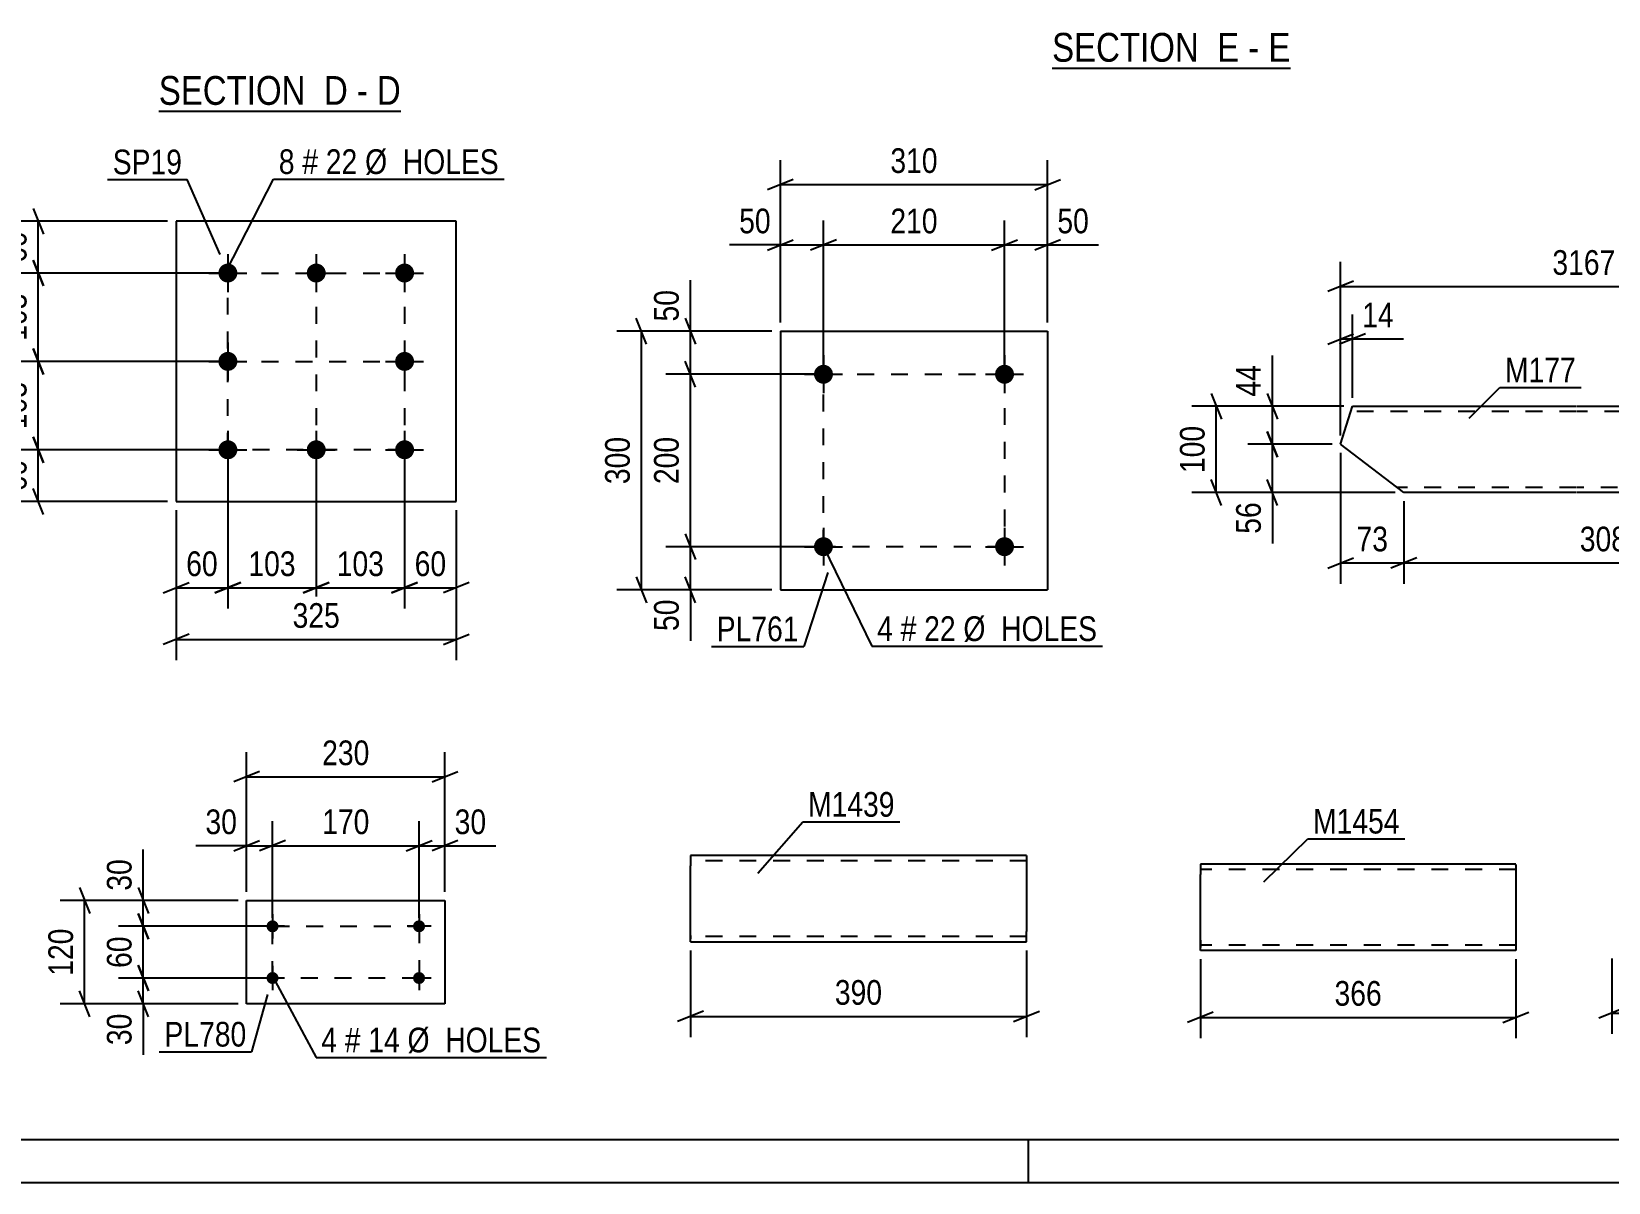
# Model space of a CAD drawing. Header units: millimetres. Extents: x 0 to 841, y 0 to 594.
# Drawn here: x 95.4 to 278.3, y 0 to 133.5 of the extents above; entities that cross this region are included whole.
import ezdxf

# ---------------------------------------------------------------- set-up
doc = ezdxf.new("R2010")
doc.units = ezdxf.units.MM
doc.linetypes.add('DXK_LINE_DOT2', pattern=[3.9198, 1.9599, -1.9599])
doc.styles.add('Arial Narrow', font='ARIALN.TTF', dxfattribs={"height": 0.2})

# ---------------------------------------------------------------- blocks, each defined once
blk = doc.blocks.new('Unknown-814761036-1137')
at = {"color": 5, "linetype": 'Continuous'}
for p, q in [((5, 5), (836, 5)), ((211, 0), (211, 5)), ((0, 0), (841, 0))]:
    blk.add_line(p, q, dxfattribs=at)
blk = doc.blocks.new('Unknown-814761036-19 - 5849')
at = {"color": 6, "linetype": 'Continuous'}
blk.add_line((110.12, 124.24), (138.19, 124.24), dxfattribs=at)
at = {"color": 0, "linetype": 'Continuous'}
for points in [[(128.23, 124.99), (128.23, 128.49), (110.12, 128.49), (110.12, 124.99)], [(132.04, 124.99), (132.04, 128.49), (129.28, 128.49), (129.28, 124.99)], [(134.37, 124.99), (134.37, 128.49), (133.09, 128.49), (133.09, 124.99)], [(138.19, 124.99), (138.19, 128.49), (135.42, 128.49), (135.42, 124.99)]]:
    blk.add_wipeout(points, dxfattribs=at)
at = {"color": 7, "linetype": 'Continuous', "style": 'Arial Narrow'}
for s, p in [('SECTION ', (110.12, 124.99)), ('D', (129.28, 124.99)), ('D', (135.42, 124.99)), ('-', (133.09, 124.99))]:
    blk.add_text(s, height=3.34, dxfattribs=at).set_placement(p)
blk = doc.blocks.new('Unknown-814761036-15 - 2580')
at = {"color": 6, "linetype": 'Continuous'}
blk.add_line((213.74, 129.24), (241.38, 129.24), dxfattribs=at)
at = {"color": 0, "linetype": 'Continuous'}
for points in [[(231.84, 129.99), (231.84, 133.49), (213.74, 133.49), (213.74, 129.99)], [(235.45, 129.99), (235.45, 133.49), (232.89, 133.49), (232.89, 129.99)], [(237.78, 129.99), (237.78, 133.49), (236.5, 133.49), (236.5, 129.99)], [(241.38, 129.99), (241.38, 133.49), (238.83, 133.49), (238.83, 129.99)]]:
    blk.add_wipeout(points, dxfattribs=at)
at = {"color": 7, "linetype": 'Continuous', "style": 'Arial Narrow'}
for s, p in [('SECTION ', (213.74, 129.99)), ('E', (232.89, 129.99)), ('E', (238.83, 129.99)), ('-', (236.5, 129.99))]:
    blk.add_text(s, height=3.34, dxfattribs=at).set_placement(p)
blk = doc.blocks.new('Part-814761036-12961 - 12960')
at = {"color": 2, "linetype": 'Continuous'}
for p, q in [((230.94, 36.91), (230.94, 35.71)), ((267.54, 36.91), (230.94, 36.91)), ((267.54, 36.82), (267.54, 36.91)), ((267.54, 36.82), (267.54, 35.71)), ((230.94, 28.11), (230.94, 35.71)), ((267.54, 35.71), (267.54, 26.91)), ((230.94, 27), (230.94, 28.11)), ((230.94, 26.91), (230.94, 27)), ((267.54, 26.91), (230.94, 26.91))]:
    blk.add_line(p, q, dxfattribs=at)
at = {"color": 7, "linetype": 'DXK_LINE_DOT2'}
for p, q in [((267.54, 36.31), (230.94, 36.31)), ((267.54, 36.56), (267.54, 35.71)), ((230.94, 28.11), (230.94, 27.26)), ((230.94, 27.51), (230.94, 27.55)), ((267.54, 27.51), (230.94, 27.51)), ((267.54, 27.55), (267.54, 27.65)), ((267.54, 27.51), (267.54, 27.55)), ((267.54, 27.51), (267.54, 27.55)), ((230.94, 26.91), (230.94, 26.91))]:
    blk.add_line(p, q, dxfattribs=at)
blk = doc.blocks.new('Part-814761036-12968 - 12967')
at = {"color": 2, "linetype": 'Continuous'}
for p, q in [((182.22, 98.74), (182.22, 68.74)), ((182.22, 98.74), (213.22, 98.74)), ((213.22, 98.74), (213.22, 68.74)), ((182.22, 68.74), (213.22, 68.74))]:
    blk.add_line(p, q, dxfattribs=at)
blk = doc.blocks.new('Bolt-814761036-12969 - 12967')
at = {"linetype": 'Continuous'}
for points in [[(188.32, 73.74, -1), (186.12, 73.74, -1)], [(209.32, 73.74, -1), (207.12, 73.74, -1)]]:
    blk.add_hatch(color=1, dxfattribs=at).paths.add_polyline_path(points)
at = {"color": 1, "linetype": 'Continuous'}
for p, q in [((187.22, 75.94), (187.22, 71.54)), ((208.22, 75.94), (208.22, 71.54)), ((185.02, 73.74), (189.42, 73.74)), ((206.02, 73.74), (210.42, 73.74))]:
    blk.add_line(p, q, dxfattribs=at)
blk = doc.blocks.new('Bolt-814761036-12970 - 12967')
at = {"linetype": 'Continuous'}
for points in [[(188.32, 93.74, -1), (186.12, 93.74, -1)], [(209.32, 93.74, -1), (207.12, 93.74, -1)]]:
    blk.add_hatch(color=1, dxfattribs=at).paths.add_polyline_path(points)
at = {"color": 1, "linetype": 'Continuous'}
for p, q in [((187.22, 95.94), (187.22, 91.54)), ((208.22, 95.94), (208.22, 91.54)), ((185.02, 93.74), (189.42, 93.74)), ((206.02, 93.74), (210.42, 93.74))]:
    blk.add_line(p, q, dxfattribs=at)
blk = doc.blocks.new('Part-814761036-13011 - 13010')
at = {"color": 2, "linetype": 'Continuous'}
for p, q in [((171.79, 37.91), (171.79, 36.71)), ((210.78, 37.91), (171.79, 37.91)), ((171.79, 28.65), (171.79, 36.71)), ((210.78, 37.91), (210.78, 37.82)), ((210.78, 37.82), (210.78, 36.71)), ((210.78, 36.71), (210.78, 29.11)), ((171.79, 28.01), (171.79, 28.65)), ((171.79, 27.91), (171.79, 28.01)), ((171.79, 27.91), (210.78, 27.91)), ((210.78, 27.91), (210.78, 29.11))]:
    blk.add_line(p, q, dxfattribs=at)
at = {"color": 7, "linetype": 'DXK_LINE_DOT2'}
for p, q in [((210.78, 37.31), (171.79, 37.31)), ((210.78, 37.56), (210.78, 36.71)), ((171.79, 28.65), (171.79, 28.27)), ((171.79, 28.51), (171.79, 28.56)), ((210.78, 28.51), (171.79, 28.51)), ((171.79, 27.91), (171.79, 27.91)), ((210.78, 28.56), (210.78, 28.88)), ((210.78, 28.51), (210.78, 28.56)), ((210.78, 28.51), (210.78, 28.56))]:
    blk.add_line(p, q, dxfattribs=at)
blk = doc.blocks.new('Part-814761036-14061 - 14060')
at = {"color": 2, "linetype": 'Continuous'}
for p, q in [((247.21, 85.62), (248.58, 90.02)), ((248.58, 90.02), (274.55, 90.02)), ((274.65, 90.02), (294.65, 90.02)), ((294.65, 90.02), (303.65, 83.17)), ((254.55, 80.02), (247.21, 85.62)), ((303.65, 83.17), (302.67, 80.02)), ((274.55, 80.02), (254.55, 80.02)), ((302.67, 80.02), (274.65, 80.02))]:
    blk.add_line(p, q, dxfattribs=at)
at = {"color": 7, "linetype": 'DXK_LINE_DOT2'}
for p, q in [((274.55, 89.42), (248.39, 89.42)), ((295.44, 89.42), (274.65, 89.42)), ((254.55, 80.02), (253.54, 80.8)), ((274.55, 80.62), (253.77, 80.62)), ((302.85, 80.62), (274.65, 80.62))]:
    blk.add_line(p, q, dxfattribs=at)
blk = doc.blocks.new('Bolt-814761036-12846 - 12844')
at = {"linetype": 'Continuous'}
for points in [[(118.13, 106.58, -1), (118.13, 104.38, -1)], [(128.38, 106.58, -1), (128.38, 104.38, -1)], [(138.63, 106.58, -1), (138.63, 104.38, -1)], [(118.13, 96.33, -1), (118.13, 94.13, -1)], [(138.63, 96.33, -1), (138.63, 94.13, -1)], [(118.13, 86.08, -1), (118.13, 83.88, -1)], [(128.38, 86.08, -1), (128.38, 83.88, -1)], [(138.63, 86.08, -1), (138.63, 83.88, -1)]]:
    blk.add_hatch(color=1, dxfattribs=at).paths.add_polyline_path(points)
at = {"color": 1, "linetype": 'Continuous'}
for p, q in [((118.13, 107.68), (118.13, 103.28)), ((128.38, 107.68), (128.38, 103.28)), ((138.63, 107.68), (138.63, 103.28)), ((115.93, 105.48), (120.33, 105.48)), ((126.18, 105.48), (130.58, 105.48)), ((136.43, 105.48), (140.83, 105.48)), ((118.13, 97.43), (118.13, 93.03)), ((138.63, 97.43), (138.63, 93.03)), ((115.93, 95.23), (120.33, 95.23)), ((136.43, 95.23), (140.83, 95.23)), ((118.13, 87.18), (118.13, 82.78)), ((128.38, 87.18), (128.38, 82.78)), ((138.63, 87.18), (138.63, 82.78)), ((115.93, 84.98), (120.33, 84.98)), ((126.18, 84.98), (130.58, 84.98)), ((136.43, 84.98), (140.83, 84.98))]:
    blk.add_line(p, q, dxfattribs=at)
blk = doc.blocks.new('Part-814761036-12845 - 12844')
at = {"color": 2, "linetype": 'Continuous'}
for p, q in [((112.13, 111.48), (112.13, 78.98)), ((144.63, 111.48), (112.13, 111.48)), ((144.63, 78.98), (144.63, 111.48)), ((112.13, 78.98), (144.63, 78.98))]:
    blk.add_line(p, q, dxfattribs=at)
blk = doc.blocks.new('Part-814761036-13025 - 13024')
at = {"color": 2, "linetype": 'Continuous'}
for p, q in [((120.31, 20.71), (120.31, 32.71)), ((120.31, 32.71), (143.31, 32.71)), ((143.31, 32.71), (143.31, 20.71)), ((143.31, 20.71), (120.31, 20.71))]:
    blk.add_line(p, q, dxfattribs=at)
blk = doc.blocks.new('Bolt-814761036-13026 - 13024')
at = {"linetype": 'Continuous'}
for points in [[(123.31, 29.01, -1), (123.31, 30.41, -1)], [(140.31, 29.01, -1), (140.31, 30.41, -1)], [(123.31, 23.01, -1), (123.31, 24.41, -1)], [(140.31, 23.01, -1), (140.31, 24.41, -1)]]:
    blk.add_hatch(color=1, dxfattribs=at).paths.add_polyline_path(points)
at = {"color": 1, "linetype": 'Continuous'}
for p, q in [((123.31, 31.11), (123.31, 28.31)), ((140.31, 31.11), (140.31, 28.31)), ((124.71, 29.71), (121.91, 29.71)), ((141.71, 29.71), (138.91, 29.71)), ((123.31, 25.11), (123.31, 22.31)), ((140.31, 25.11), (140.31, 22.31)), ((124.71, 23.71), (121.91, 23.71)), ((141.71, 23.71), (138.91, 23.71))]:
    blk.add_line(p, q, dxfattribs=at)
blk = doc.blocks.new('Rectangle-814761036-14094 - 12967')
at = {"color": 1, "linetype": 'DXK_LINE_DOT2'}
blk.add_lwpolyline([(187.22, 93.74), (208.22, 93.74), (208.22, 73.74), (187.22, 73.74), (187.22, 93.74)], close=True, dxfattribs=at)
blk = doc.blocks.new('Rectangle-814761036-14084 - 12844')
at = {"color": 1, "linetype": 'DXK_LINE_DOT2'}
blk.add_lwpolyline([(118.13, 105.48), (138.63, 105.48), (138.63, 84.98), (118.13, 84.98), (118.13, 105.48)], close=True, dxfattribs=at)
blk = doc.blocks.new('Rectangle-814761036-14483 - 13024')
at = {"color": 1, "linetype": 'DXK_LINE_DOT2'}
blk.add_lwpolyline([(123.31, 29.71), (140.31, 29.71), (140.31, 23.71), (123.31, 23.71), (123.31, 29.71)], close=True, dxfattribs=at)
blk = doc.blocks.new('Line-814761036-14127 - 12844')
at = {"color": 1, "linetype": 'DXK_LINE_DOT2'}
blk.add_line((128.38, 105.48), (128.38, 84.98), dxfattribs=at)
blk = doc.blocks.new('Line-814761036-14134 - 12844')
at = {"color": 1, "linetype": 'DXK_LINE_DOT2'}
blk.add_line((118.13, 95.23), (138.63, 95.23), dxfattribs=at)
blk = doc.blocks.new('StraightDimension-814761036-13196 - 12960')
at = {"color": 7, "linetype": 'Continuous'}
for p, q in [((230.94, 25.91), (230.94, 16.75)), ((267.54, 25.91), (267.54, 16.75)), ((232.44, 19.75), (229.44, 18.55)), ((230.94, 19.15), (267.54, 19.15)), ((266.04, 18.55), (269.04, 19.75))]:
    blk.add_line(p, q, dxfattribs=at)
at = {"color": 0}
blk.add_wipeout([(252.58, 19.9), (252.58, 24.1), (245.9, 24.1), (245.9, 19.9)], dxfattribs=at)
at = {"color": 3, "style": 'Arial Narrow'}
blk.add_text('366', height=2.863, dxfattribs=at).set_placement((246.5, 20.5))
blk = doc.blocks.new('StraightDimension-814761036-13201 - 12967')
at = {"color": 7, "linetype": 'Continuous'}
for p, q in [((172.38, 92.24), (171.18, 95.24)), ((186.22, 93.74), (168.93, 93.74)), ((171.78, 73.74), (171.78, 93.74)), ((171.18, 75.24), (172.38, 72.24)), ((186.22, 73.74), (168.93, 73.74))]:
    blk.add_line(p, q, dxfattribs=at)
at = {"color": 0}
blk.add_wipeout([(171.03, 87.08), (166.83, 87.08), (166.83, 80.4), (171.03, 80.4)], dxfattribs=at)
at = {"color": 3, "style": 'Arial Narrow'}
blk.add_text('200', height=2.863, rotation=90.0002, dxfattribs=at).set_placement((170.43, 81))
blk = doc.blocks.new('StraightDimension-814761036-13200 - 12967')
at = {"color": 7, "linetype": 'Continuous'}
for p, q in [((171.18, 100.24), (172.38, 97.24)), ((181.22, 98.74), (168.93, 98.74)), ((171.78, 93.74), (171.78, 98.74)), ((172.38, 92.24), (171.18, 95.24)), ((186.22, 93.74), (168.93, 93.74))]:
    blk.add_line(p, q, dxfattribs=at)
at = {"color": 0}
blk.add_wipeout([(171.03, 104.12), (166.83, 104.12), (166.83, 99.26), (171.03, 99.26)], dxfattribs=at)
at = {"color": 7, "linetype": 'Continuous'}
blk.add_line((171.78, 98.74), (171.78, 104.64), dxfattribs=at)
blk.add_line((171.78, 98.74), (171.78, 104.64), dxfattribs=at)
at = {"color": 3, "style": 'Arial Narrow'}
blk.add_text('50', height=2.863, rotation=90.0002, dxfattribs=at).set_placement((170.43, 99.86))
blk = doc.blocks.new('StraightDimension-814761036-13202 - 12967')
at = {"color": 7, "linetype": 'Continuous'}
for p, q in [((171.18, 75.24), (172.38, 72.24)), ((186.22, 73.74), (168.93, 73.74)), ((171.78, 68.74), (171.78, 73.74)), ((172.38, 67.24), (171.18, 70.24)), ((181.22, 68.74), (168.93, 68.74))]:
    blk.add_line(p, q, dxfattribs=at)
at = {"color": 0}
blk.add_wipeout([(171.03, 68.21), (166.83, 68.21), (166.83, 63.36), (171.03, 63.36)], dxfattribs=at)
at = {"color": 7, "linetype": 'Continuous'}
blk.add_line((171.78, 68.74), (171.78, 62.83), dxfattribs=at)
blk.add_line((171.78, 68.74), (171.78, 62.83), dxfattribs=at)
at = {"color": 3, "style": 'Arial Narrow'}
blk.add_text('50', height=2.863, rotation=90.0002, dxfattribs=at).set_placement((170.43, 63.96))
blk = doc.blocks.new('StraightDimension-814761036-13212 - 12967')
at = {"color": 7, "linetype": 'Continuous'}
for p, q in [((166.7, 97.24), (165.5, 100.24)), ((181.22, 98.74), (163.25, 98.74)), ((166.1, 68.74), (166.1, 98.74)), ((165.5, 70.24), (166.7, 67.24)), ((181.22, 68.74), (163.25, 68.74))]:
    blk.add_line(p, q, dxfattribs=at)
at = {"color": 0}
blk.add_wipeout([(165.35, 87.08), (161.15, 87.08), (161.15, 80.4), (165.35, 80.4)], dxfattribs=at)
at = {"color": 3, "style": 'Arial Narrow'}
blk.add_text('300', height=2.863, rotation=90.0002, dxfattribs=at).set_placement((164.75, 81))
blk = doc.blocks.new('StraightDimension-814761036-13232 - 12967')
at = {"color": 7, "linetype": 'Continuous'}
for p, q in [((182.22, 99.74), (182.22, 118.59)), ((213.22, 99.74), (213.22, 118.59)), ((183.72, 116.34), (180.72, 115.14)), ((182.22, 115.74), (213.22, 115.74)), ((211.72, 115.14), (214.72, 116.34))]:
    blk.add_line(p, q, dxfattribs=at)
at = {"color": 0}
blk.add_wipeout([(201.07, 116.49), (201.07, 120.69), (194.38, 120.69), (194.38, 116.49)], dxfattribs=at)
at = {"color": 3, "style": 'Arial Narrow'}
blk.add_text('310', height=2.863, dxfattribs=at).set_placement((194.98, 117.09))
blk = doc.blocks.new('StraightDimension-814761036-14015 - 12967')
at = {"color": 7, "linetype": 'Continuous'}
for p, q in [((208.22, 94.74), (208.22, 111.59)), ((213.22, 99.74), (213.22, 111.59)), ((206.72, 108.14), (209.72, 109.34)), ((208.22, 108.74), (213.22, 108.74)), ((214.72, 109.34), (211.72, 108.14))]:
    blk.add_line(p, q, dxfattribs=at)
at = {"color": 0}
blk.add_wipeout([(218.6, 109.49), (218.6, 113.69), (213.75, 113.69), (213.75, 109.49)], dxfattribs=at)
at = {"color": 7, "linetype": 'Continuous'}
blk.add_line((213.22, 108.74), (219.13, 108.74), dxfattribs=at)
blk.add_line((213.22, 108.74), (219.13, 108.74), dxfattribs=at)
at = {"color": 3, "style": 'Arial Narrow'}
blk.add_text('50', height=2.863, dxfattribs=at).set_placement((214.35, 110.09))
blk = doc.blocks.new('StraightDimension-814761036-14016 - 12967')
at = {"color": 7, "linetype": 'Continuous'}
for p, q in [((187.22, 94.74), (187.22, 111.59)), ((208.22, 94.74), (208.22, 111.59)), ((188.72, 109.34), (185.72, 108.14)), ((187.22, 108.74), (208.22, 108.74)), ((206.72, 108.14), (209.72, 109.34))]:
    blk.add_line(p, q, dxfattribs=at)
at = {"color": 0}
blk.add_wipeout([(201.07, 109.49), (201.07, 113.69), (194.38, 113.69), (194.38, 109.49)], dxfattribs=at)
at = {"color": 3, "style": 'Arial Narrow'}
blk.add_text('210', height=2.863, dxfattribs=at).set_placement((194.98, 110.09))
blk = doc.blocks.new('StraightDimension-814761036-14017 - 12967')
at = {"color": 7, "linetype": 'Continuous'}
for p, q in [((182.22, 99.74), (182.22, 111.59)), ((187.22, 94.74), (187.22, 111.59)), ((180.72, 108.14), (183.72, 109.34)), ((182.22, 108.74), (187.22, 108.74)), ((188.72, 109.34), (185.72, 108.14))]:
    blk.add_line(p, q, dxfattribs=at)
at = {"color": 0}
blk.add_wipeout([(181.7, 109.49), (181.7, 113.69), (176.84, 113.69), (176.84, 109.49)], dxfattribs=at)
at = {"color": 7, "linetype": 'Continuous'}
blk.add_line((182.22, 108.74), (176.32, 108.74), dxfattribs=at)
blk.add_line((182.22, 108.74), (176.32, 108.74), dxfattribs=at)
at = {"color": 3, "style": 'Arial Narrow'}
blk.add_text('50', height=2.863, dxfattribs=at).set_placement((177.44, 110.09))
blk = doc.blocks.new('StraightDimension-814761036-13236 - 13010')
at = {"color": 7, "linetype": 'Continuous'}
for p, q in [((171.79, 26.91), (171.79, 16.86)), ((210.78, 26.91), (210.78, 16.86)), ((173.29, 19.86), (170.29, 18.66)), ((171.79, 19.26), (210.78, 19.26)), ((209.28, 18.66), (212.28, 19.86))]:
    blk.add_line(p, q, dxfattribs=at)
at = {"color": 0}
blk.add_wipeout([(194.63, 20.01), (194.63, 24.21), (187.94, 24.21), (187.94, 20.01)], dxfattribs=at)
at = {"color": 3, "style": 'Arial Narrow'}
blk.add_text('390', height=2.863, dxfattribs=at).set_placement((188.54, 20.61))
blk = doc.blocks.new('StraightDimension-814761036-14207 - 14060')
at = {"color": 7, "linetype": 'Continuous'}
for p, q in [((247.21, 84.62), (247.21, 69.45)), ((254.55, 79.02), (254.55, 69.45)), ((245.71, 71.25), (248.71, 72.45)), ((247.21, 71.85), (254.55, 71.85)), ((256.05, 72.45), (253.05, 71.25))]:
    blk.add_line(p, q, dxfattribs=at)
at = {"color": 0}
blk.add_wipeout([(253.31, 72.6), (253.31, 76.8), (248.45, 76.8), (248.45, 72.6)], dxfattribs=at)
at = {"color": 3, "style": 'Arial Narrow'}
blk.add_text('73', height=2.863, dxfattribs=at).set_placement((249.05, 73.2))
blk = doc.blocks.new('StraightDimension-814761036-14206 - 14060')
at = {"color": 7, "linetype": 'Continuous'}
for p, q in [((254.55, 79.02), (254.55, 69.45)), ((302.67, 79.02), (302.67, 69.45)), ((256.05, 72.45), (253.05, 71.25)), ((254.55, 71.85), (302.67, 71.85)), ((301.17, 71.25), (304.17, 72.45))]:
    blk.add_line(p, q, dxfattribs=at)
at = {"color": 0}
blk.add_wipeout([(282.87, 72.6), (282.87, 76.8), (274.35, 76.8), (274.35, 72.6)], dxfattribs=at)
at = {"color": 3, "style": 'Arial Narrow'}
blk.add_text('3083', height=2.863, dxfattribs=at).set_placement((274.95, 73.2))
blk = doc.blocks.new('StraightDimension-814761036-14150 - 14060')
at = {"color": 7, "linetype": 'Continuous'}
for p, q in [((247.21, 86.62), (247.21, 106.77)), ((303.65, 84.17), (303.65, 106.77)), ((248.71, 104.52), (245.71, 103.32)), ((302.15, 103.32), (305.15, 104.52)), ((247.21, 103.92), (303.65, 103.92))]:
    blk.add_line(p, q, dxfattribs=at)
at = {"color": 0}
blk.add_wipeout([(279.68, 104.67), (279.68, 108.87), (271.17, 108.87), (271.17, 104.67)], dxfattribs=at)
at = {"color": 3, "style": 'Arial Narrow'}
blk.add_text('3167', height=2.863, dxfattribs=at).set_placement((271.77, 105.27))
blk = doc.blocks.new('StraightDimension-814761036-14161 - 14060')
at = {"color": 7, "linetype": 'Continuous'}
for p, q in [((247.21, 86.62), (247.21, 100.68)), ((248.58, 91.02), (248.58, 100.68)), ((245.71, 97.23), (248.71, 98.43)), ((250.08, 98.43), (247.08, 97.23)), ((247.21, 97.83), (248.58, 97.83))]:
    blk.add_line(p, q, dxfattribs=at)
at = {"color": 0}
blk.add_wipeout([(253.96, 98.58), (253.96, 102.78), (249.11, 102.78), (249.11, 98.58)], dxfattribs=at)
at = {"color": 7, "linetype": 'Continuous'}
blk.add_line((248.58, 97.83), (254.49, 97.83), dxfattribs=at)
blk.add_line((248.58, 97.83), (254.49, 97.83), dxfattribs=at)
at = {"color": 3, "style": 'Arial Narrow'}
blk.add_text('14', height=2.863, dxfattribs=at).set_placement((249.71, 99.18))
blk = doc.blocks.new('StraightDimension-814761036-14264 - 14060')
at = {"color": 7, "linetype": 'Continuous'}
for p, q in [((238.7, 91.52), (239.9, 88.52)), ((247.58, 90.02), (236.45, 90.02)), ((239.3, 85.62), (239.3, 90.02)), ((239.9, 84.12), (238.7, 87.12)), ((246.21, 85.62), (236.45, 85.62))]:
    blk.add_line(p, q, dxfattribs=at)
at = {"color": 0}
blk.add_wipeout([(238.55, 95.4), (234.35, 95.4), (234.35, 90.55), (238.55, 90.55)], dxfattribs=at)
at = {"color": 7, "linetype": 'Continuous'}
blk.add_line((239.3, 90.02), (239.3, 95.93), dxfattribs=at)
blk.add_line((239.3, 90.02), (239.3, 95.93), dxfattribs=at)
at = {"color": 3, "style": 'Arial Narrow'}
blk.add_text('44', height=2.863, rotation=90.0002, dxfattribs=at).set_placement((237.95, 91.15))
blk = doc.blocks.new('StraightDimension-814761036-14265 - 14060')
at = {"color": 7, "linetype": 'Continuous'}
for p, q in [((238.7, 87.12), (239.9, 84.12)), ((246.21, 85.62), (236.45, 85.62)), ((239.3, 80.02), (239.3, 85.62)), ((239.9, 78.52), (238.7, 81.52)), ((253.55, 80.02), (236.45, 80.02))]:
    blk.add_line(p, q, dxfattribs=at)
at = {"color": 0}
blk.add_wipeout([(238.55, 79.5), (234.35, 79.5), (234.35, 74.64), (238.55, 74.64)], dxfattribs=at)
at = {"color": 7, "linetype": 'Continuous'}
blk.add_line((239.3, 80.02), (239.3, 74.12), dxfattribs=at)
blk.add_line((239.3, 80.02), (239.3, 74.12), dxfattribs=at)
at = {"color": 3, "style": 'Arial Narrow'}
blk.add_text('56', height=2.863, rotation=90.0002, dxfattribs=at).set_placement((237.95, 75.24))
blk = doc.blocks.new('StraightDimension-814761036-14313 - 14060')
at = {"color": 7, "linetype": 'Continuous'}
for p, q in [((232.18, 91.52), (233.38, 88.52)), ((247.58, 90.02), (229.93, 90.02)), ((232.78, 80.02), (232.78, 90.02)), ((233.38, 78.52), (232.18, 81.52)), ((253.55, 80.02), (229.93, 80.02))]:
    blk.add_line(p, q, dxfattribs=at)
at = {"color": 0}
blk.add_wipeout([(232.03, 88.36), (227.83, 88.36), (227.83, 81.68), (232.03, 81.68)], dxfattribs=at)
at = {"color": 3, "style": 'Arial Narrow'}
blk.add_text('100', height=2.863, rotation=90.0002, dxfattribs=at).set_placement((231.43, 82.28))
blk = doc.blocks.new('StraightDimension-814761036-13240 - 13017')
at = {"color": 7, "linetype": 'Continuous'}
for p, q in [((278.66, 25.99), (278.66, 17.24)), ((315.25, 25.99), (315.25, 17.24)), ((280.16, 20.24), (277.16, 19.04)), ((313.75, 19.04), (316.75, 20.24)), ((278.66, 19.64), (315.25, 19.64))]:
    blk.add_line(p, q, dxfattribs=at)
at = {"color": 0}
blk.add_wipeout([(300.3, 20.39), (300.3, 24.59), (293.61, 24.59), (293.61, 20.39)], dxfattribs=at)
at = {"color": 3, "style": 'Arial Narrow'}
blk.add_text('366', height=2.863, dxfattribs=at).set_placement((294.21, 20.99))
blk = doc.blocks.new('StraightDimension-814761036-13089 - 12844')
at = {"color": 7, "linetype": 'Continuous'}
for p, q in [((128.38, 83.98), (128.38, 66.58)), ((138.63, 83.98), (138.63, 66.58)), ((126.88, 68.38), (129.88, 69.58)), ((140.13, 69.58), (137.13, 68.38)), ((128.38, 68.98), (138.63, 68.98))]:
    blk.add_line(p, q, dxfattribs=at)
at = {"color": 0}
blk.add_wipeout([(136.85, 69.73), (136.85, 73.93), (130.16, 73.93), (130.16, 69.73)], dxfattribs=at)
at = {"color": 3, "style": 'Arial Narrow'}
blk.add_text('103', height=2.863, dxfattribs=at).set_placement((130.76, 70.33))
blk = doc.blocks.new('StraightDimension-814761036-13068 - 12844')
at = {"color": 7, "linetype": 'Continuous'}
for p, q in [((95.53, 112.98), (96.73, 109.98)), ((111.13, 111.48), (93.28, 111.48)), ((96.13, 105.48), (96.13, 111.48)), ((96.73, 103.98), (95.53, 106.98)), ((117.13, 105.48), (93.28, 105.48))]:
    blk.add_line(p, q, dxfattribs=at)
at = {"color": 0}
blk.add_wipeout([(95.38, 110.91), (91.18, 110.91), (91.18, 106.06), (95.38, 106.06)], dxfattribs=at)
at = {"color": 3, "style": 'Arial Narrow'}
blk.add_text('60', height=2.863, rotation=90.0002, dxfattribs=at).set_placement((94.78, 106.66))
blk = doc.blocks.new('StraightDimension-814761036-13069 - 12844')
at = {"color": 7, "linetype": 'Continuous'}
for p, q in [((95.53, 106.98), (96.73, 103.98)), ((117.13, 105.48), (93.28, 105.48)), ((96.13, 95.23), (96.13, 105.48)), ((117.13, 95.23), (93.28, 95.23)), ((96.73, 93.73), (95.53, 96.73))]:
    blk.add_line(p, q, dxfattribs=at)
at = {"color": 0}
blk.add_wipeout([(95.38, 103.7), (91.18, 103.7), (91.18, 97.02), (95.38, 97.02)], dxfattribs=at)
at = {"color": 3, "style": 'Arial Narrow'}
blk.add_text('103', height=2.863, rotation=90.0002, dxfattribs=at).set_placement((94.78, 97.62))
blk = doc.blocks.new('StraightDimension-814761036-13070 - 12844')
at = {"color": 7, "linetype": 'Continuous'}
for p, q in [((117.13, 95.23), (93.28, 95.23)), ((95.53, 96.73), (96.73, 93.73)), ((96.13, 84.98), (96.13, 95.23)), ((96.73, 83.48), (95.53, 86.48)), ((117.13, 84.98), (93.28, 84.98))]:
    blk.add_line(p, q, dxfattribs=at)
at = {"color": 0}
blk.add_wipeout([(95.38, 93.45), (91.18, 93.45), (91.18, 86.77), (95.38, 86.77)], dxfattribs=at)
at = {"color": 3, "style": 'Arial Narrow'}
blk.add_text('103', height=2.863, rotation=90.0002, dxfattribs=at).set_placement((94.78, 87.37))
blk = doc.blocks.new('StraightDimension-814761036-13071 - 12844')
at = {"color": 7, "linetype": 'Continuous'}
for p, q in [((95.53, 86.48), (96.73, 83.48)), ((117.13, 84.98), (93.28, 84.98)), ((96.13, 78.98), (96.13, 84.98)), ((111.13, 78.98), (93.28, 78.98)), ((96.73, 77.48), (95.53, 80.48))]:
    blk.add_line(p, q, dxfattribs=at)
at = {"color": 0}
blk.add_wipeout([(95.38, 84.41), (91.18, 84.41), (91.18, 79.56), (95.38, 79.56)], dxfattribs=at)
at = {"color": 3, "style": 'Arial Narrow'}
blk.add_text('60', height=2.863, rotation=90.0002, dxfattribs=at).set_placement((94.78, 80.16))
blk = doc.blocks.new('StraightDimension-814761036-13084 - 12844')
at = {"color": 7, "linetype": 'Continuous'}
for p, q in [((89.73, 109.98), (88.53, 112.98)), ((111.13, 111.48), (86.28, 111.48)), ((89.13, 78.98), (89.13, 111.48)), ((111.13, 78.98), (86.28, 78.98)), ((88.53, 80.48), (89.73, 77.48))]:
    blk.add_line(p, q, dxfattribs=at)
at = {"color": 0}
blk.add_wipeout([(88.38, 98.58), (84.18, 98.58), (84.18, 91.89), (88.38, 91.89)], dxfattribs=at)
at = {"color": 3, "style": 'Arial Narrow'}
blk.add_text('325', height=2.863, rotation=90.0002, dxfattribs=at).set_placement((87.78, 92.49))
blk = doc.blocks.new('StraightDimension-814761036-13088 - 12844')
at = {"color": 7, "linetype": 'Continuous'}
for p, q in [((138.63, 83.98), (138.63, 66.58)), ((144.63, 77.98), (144.63, 66.58)), ((137.13, 68.38), (140.13, 69.58)), ((146.13, 69.58), (143.13, 68.38)), ((138.63, 68.98), (144.63, 68.98))]:
    blk.add_line(p, q, dxfattribs=at)
at = {"color": 0}
blk.add_wipeout([(144.06, 69.73), (144.06, 73.93), (139.2, 73.93), (139.2, 69.73)], dxfattribs=at)
at = {"color": 3, "style": 'Arial Narrow'}
blk.add_text('60', height=2.863, dxfattribs=at).set_placement((139.8, 70.33))
blk = doc.blocks.new('StraightDimension-814761036-13090 - 12844')
at = {"color": 7, "linetype": 'Continuous'}
for p, q in [((118.13, 83.98), (118.13, 66.58)), ((128.38, 83.98), (128.38, 66.58)), ((116.63, 68.38), (119.63, 69.58)), ((129.88, 69.58), (126.88, 68.38)), ((118.13, 68.98), (128.38, 68.98))]:
    blk.add_line(p, q, dxfattribs=at)
at = {"color": 0}
blk.add_wipeout([(126.6, 69.73), (126.6, 73.93), (119.91, 73.93), (119.91, 69.73)], dxfattribs=at)
at = {"color": 3, "style": 'Arial Narrow'}
blk.add_text('103', height=2.863, dxfattribs=at).set_placement((120.51, 70.33))
blk = doc.blocks.new('StraightDimension-814761036-13091 - 12844')
at = {"color": 7, "linetype": 'Continuous'}
for p, q in [((118.13, 83.98), (118.13, 66.58)), ((112.13, 77.98), (112.13, 66.58)), ((110.63, 68.38), (113.63, 69.58)), ((119.63, 69.58), (116.63, 68.38)), ((112.13, 68.98), (118.13, 68.98))]:
    blk.add_line(p, q, dxfattribs=at)
at = {"color": 0}
blk.add_wipeout([(117.56, 69.73), (117.56, 73.93), (112.7, 73.93), (112.7, 69.73)], dxfattribs=at)
at = {"color": 3, "style": 'Arial Narrow'}
blk.add_text('60', height=2.863, dxfattribs=at).set_placement((113.3, 70.33))
blk = doc.blocks.new('StraightDimension-814761036-13104 - 12844')
at = {"color": 7, "linetype": 'Continuous'}
for p, q in [((112.13, 77.98), (112.13, 60.58)), ((144.63, 77.98), (144.63, 60.58)), ((113.63, 63.58), (110.63, 62.38)), ((112.13, 62.98), (144.63, 62.98)), ((143.13, 62.38), (146.13, 63.58))]:
    blk.add_line(p, q, dxfattribs=at)
at = {"color": 0}
blk.add_wipeout([(131.72, 63.73), (131.72, 67.93), (125.04, 67.93), (125.04, 63.73)], dxfattribs=at)
at = {"color": 3, "style": 'Arial Narrow'}
blk.add_text('325', height=2.863, dxfattribs=at).set_placement((125.64, 64.33))
blk = doc.blocks.new('StraightDimension-814761036-13244 - 13024')
at = {"color": 7, "linetype": 'Continuous'}
for p, q in [((107.71, 34.21), (108.91, 31.21)), ((119.31, 32.71), (105.46, 32.71)), ((108.91, 28.21), (107.71, 31.21)), ((108.31, 29.71), (108.31, 32.71)), ((122.31, 29.71), (105.46, 29.71))]:
    blk.add_line(p, q, dxfattribs=at)
at = {"color": 0}
blk.add_wipeout([(107.56, 38.09), (103.36, 38.09), (103.36, 33.24), (107.56, 33.24)], dxfattribs=at)
at = {"color": 7, "linetype": 'Continuous'}
blk.add_line((108.31, 32.71), (108.31, 38.62), dxfattribs=at)
blk.add_line((108.31, 32.71), (108.31, 38.62), dxfattribs=at)
at = {"color": 3, "style": 'Arial Narrow'}
blk.add_text('30', height=2.863, rotation=90.0002, dxfattribs=at).set_placement((106.96, 33.84))
blk = doc.blocks.new('StraightDimension-814761036-13246 - 13024')
at = {"color": 7, "linetype": 'Continuous'}
for p, q in [((107.71, 25.21), (108.91, 22.21)), ((122.31, 23.71), (105.46, 23.71)), ((108.91, 19.21), (107.71, 22.21)), ((108.31, 20.71), (108.31, 23.71)), ((119.31, 20.71), (105.46, 20.71))]:
    blk.add_line(p, q, dxfattribs=at)
at = {"color": 0}
blk.add_wipeout([(107.56, 20.19), (103.36, 20.19), (103.36, 15.33), (107.56, 15.33)], dxfattribs=at)
at = {"color": 7, "linetype": 'Continuous'}
blk.add_line((108.31, 20.71), (108.31, 14.81), dxfattribs=at)
blk.add_line((108.31, 20.71), (108.31, 14.81), dxfattribs=at)
at = {"color": 3, "style": 'Arial Narrow'}
blk.add_text('30', height=2.863, rotation=90.0002, dxfattribs=at).set_placement((106.96, 15.93))
blk = doc.blocks.new('StraightDimension-814761036-13245 - 13024')
at = {"color": 7, "linetype": 'Continuous'}
for p, q in [((107.71, 31.21), (108.91, 28.21)), ((122.31, 29.71), (105.46, 29.71)), ((108.31, 23.71), (108.31, 29.71)), ((108.91, 22.21), (107.71, 25.21)), ((122.31, 23.71), (105.46, 23.71))]:
    blk.add_line(p, q, dxfattribs=at)
at = {"color": 0}
blk.add_wipeout([(107.56, 29.14), (103.36, 29.14), (103.36, 24.28), (107.56, 24.28)], dxfattribs=at)
at = {"color": 3, "style": 'Arial Narrow'}
blk.add_text('60', height=2.863, rotation=90.0002, dxfattribs=at).set_placement((106.96, 24.88))
blk = doc.blocks.new('StraightDimension-814761036-13256 - 13024')
at = {"color": 7, "linetype": 'Continuous'}
for p, q in [((100.92, 34.21), (102.12, 31.21)), ((119.31, 32.71), (98.67, 32.71)), ((101.52, 20.71), (101.52, 32.71)), ((102.12, 19.21), (100.92, 22.21)), ((119.31, 20.71), (98.67, 20.71))]:
    blk.add_line(p, q, dxfattribs=at)
at = {"color": 0}
blk.add_wipeout([(100.77, 30.05), (96.57, 30.05), (96.57, 23.37), (100.77, 23.37)], dxfattribs=at)
at = {"color": 3, "style": 'Arial Narrow'}
blk.add_text('120', height=2.863, rotation=90.0002, dxfattribs=at).set_placement((100.17, 23.97))
blk = doc.blocks.new('StraightDimension-814761036-13260 - 13024')
at = {"color": 7, "linetype": 'Continuous'}
for p, q in [((140.31, 30.71), (140.31, 41.9)), ((143.31, 33.71), (143.31, 41.9)), ((138.81, 38.45), (141.81, 39.65)), ((140.31, 39.05), (143.31, 39.05)), ((144.81, 39.65), (141.81, 38.45))]:
    blk.add_line(p, q, dxfattribs=at)
at = {"color": 0}
blk.add_wipeout([(148.69, 39.8), (148.69, 44), (143.84, 44), (143.84, 39.8)], dxfattribs=at)
at = {"color": 7, "linetype": 'Continuous'}
blk.add_line((143.31, 39.05), (149.22, 39.05), dxfattribs=at)
blk.add_line((143.31, 39.05), (149.22, 39.05), dxfattribs=at)
at = {"color": 3, "style": 'Arial Narrow'}
blk.add_text('30', height=2.863, dxfattribs=at).set_placement((144.44, 40.4))
blk = doc.blocks.new('StraightDimension-814761036-13261 - 13024')
at = {"color": 7, "linetype": 'Continuous'}
for p, q in [((123.31, 30.71), (123.31, 41.9)), ((140.31, 30.71), (140.31, 41.9)), ((124.81, 39.65), (121.81, 38.45)), ((123.31, 39.05), (140.31, 39.05)), ((138.81, 38.45), (141.81, 39.65))]:
    blk.add_line(p, q, dxfattribs=at)
at = {"color": 0}
blk.add_wipeout([(135.16, 39.8), (135.16, 44), (128.47, 44), (128.47, 39.8)], dxfattribs=at)
at = {"color": 3, "style": 'Arial Narrow'}
blk.add_text('170', height=2.863, dxfattribs=at).set_placement((129.07, 40.4))
blk = doc.blocks.new('StraightDimension-814761036-13262 - 13024')
at = {"color": 7, "linetype": 'Continuous'}
for p, q in [((120.31, 33.71), (120.31, 41.9)), ((123.31, 30.71), (123.31, 41.9)), ((118.81, 38.45), (121.81, 39.65)), ((120.31, 39.05), (123.31, 39.05)), ((124.81, 39.65), (121.81, 38.45))]:
    blk.add_line(p, q, dxfattribs=at)
at = {"color": 0}
blk.add_wipeout([(119.79, 39.8), (119.79, 44), (114.93, 44), (114.93, 39.8)], dxfattribs=at)
at = {"color": 7, "linetype": 'Continuous'}
blk.add_line((120.31, 39.05), (114.41, 39.05), dxfattribs=at)
blk.add_line((120.31, 39.05), (114.41, 39.05), dxfattribs=at)
at = {"color": 3, "style": 'Arial Narrow'}
blk.add_text('30', height=2.863, dxfattribs=at).set_placement((115.53, 40.4))
blk = doc.blocks.new('StraightDimension-814761036-13272 - 13024')
at = {"color": 7, "linetype": 'Continuous'}
for p, q in [((120.31, 33.71), (120.31, 49.9)), ((143.31, 33.71), (143.31, 49.9)), ((121.81, 47.65), (118.81, 46.45)), ((141.81, 46.45), (144.81, 47.65)), ((120.31, 47.05), (143.31, 47.05))]:
    blk.add_line(p, q, dxfattribs=at)
at = {"color": 0}
blk.add_wipeout([(135.16, 47.8), (135.16, 52), (128.47, 52), (128.47, 47.8)], dxfattribs=at)
at = {"color": 3, "style": 'Arial Narrow'}
blk.add_text('230', height=2.863, dxfattribs=at).set_placement((129.07, 48.4))
blk = doc.blocks.new('Mark-814761036-13294 - 12960')
at = {"color": 0}
blk.add_wipeout([(254.06, 40.47), (254.06, 43.47), (244.01, 43.47), (244.01, 40.47)], dxfattribs=at)
blk.add_wipeout([(254.06, 40.47), (254.06, 43.47), (244.01, 43.47), (244.01, 40.47)], dxfattribs=at)
at = {"color": 30, "linetype": 'Continuous'}
for p, q in [((238.29, 34.88), (243.41, 39.87)), ((243.41, 39.87), (254.66, 39.87))]:
    blk.add_line(p, q, dxfattribs=at)
at = {"color": 3, "style": 'Arial Narrow'}
blk.add_text('M1454', height=2.863, dxfattribs=at).set_placement((244.01, 40.47))
blk = doc.blocks.new('MarkSet-814761036-13933 - 12967')
at = {"color": 0}
blk.add_wipeout([(195.27, 62.8), (195.27, 65.8), (193.44, 65.8), (193.44, 62.8)], dxfattribs=at)
blk.add_wipeout([(195.27, 62.8), (195.27, 65.8), (193.44, 65.8), (193.44, 62.8)], dxfattribs=at)
at = {"color": 7, "linetype": 'Continuous'}
blk.add_line((187.22, 73.74), (192.84, 62.2), dxfattribs=at)
at = {"color": 3, "style": 'Arial Narrow'}
blk.add_text('4', height=2.86, dxfattribs=at).set_placement((193.44, 62.8))
at = {"color": 0}
blk.add_wipeout([(198, 62.8), (198, 65.8), (196.17, 65.8), (196.17, 62.8)], dxfattribs=at)
blk.add_wipeout([(198, 62.8), (198, 65.8), (196.17, 65.8), (196.17, 62.8)], dxfattribs=at)
at = {"color": 3, "style": 'Arial Narrow'}
blk.add_text('#', height=2.86, dxfattribs=at).set_placement((196.17, 62.8))
at = {"color": 0}
blk.add_wipeout([(202.55, 62.8), (202.55, 65.8), (198.9, 65.8), (198.9, 62.8)], dxfattribs=at)
blk.add_wipeout([(202.55, 62.8), (202.55, 65.8), (198.9, 65.8), (198.9, 62.8)], dxfattribs=at)
at = {"color": 3, "style": 'Arial Narrow'}
blk.add_text('22', height=2.863, dxfattribs=at).set_placement((198.9, 62.8))
at = {"color": 0}
blk.add_wipeout([(218.98, 62.8), (218.98, 65.8), (203.45, 65.8), (203.45, 62.8)], dxfattribs=at)
blk.add_wipeout([(218.98, 62.8), (218.98, 65.8), (203.45, 65.8), (203.45, 62.8)], dxfattribs=at)
at = {"color": 7, "linetype": 'Continuous'}
blk.add_line((192.84, 62.2), (219.58, 62.2), dxfattribs=at)
at = {"color": 3, "style": 'Arial Narrow'}
blk.add_text('Ø  HOLES', height=2.863, dxfattribs=at).set_placement((203.45, 62.8))
blk = doc.blocks.new('Mark-814761036-13297 - 12967')
at = {"color": 0}
blk.add_wipeout([(184.35, 62.78), (184.35, 65.78), (174.84, 65.78), (174.84, 62.78)], dxfattribs=at)
blk.add_wipeout([(184.35, 62.78), (184.35, 65.78), (174.84, 65.78), (174.84, 62.78)], dxfattribs=at)
at = {"color": 30, "linetype": 'Continuous'}
for p in [(187.71, 70.74), (174.24, 62.18)]:
    blk.add_line(p, (184.95, 62.18), dxfattribs=at)
at = {"color": 3, "style": 'Arial Narrow'}
blk.add_text('PL761', height=2.863, dxfattribs=at).set_placement((174.84, 62.78))
blk = doc.blocks.new('Mark-814761036-13302 - 13010')
at = {"color": 0}
blk.add_wipeout([(195.48, 42.42), (195.48, 45.42), (185.43, 45.42), (185.43, 42.42)], dxfattribs=at)
blk.add_wipeout([(195.48, 42.42), (195.48, 45.42), (185.43, 45.42), (185.43, 42.42)], dxfattribs=at)
at = {"color": 30, "linetype": 'Continuous'}
for p, q in [((179.62, 35.88), (184.83, 41.82)), ((184.83, 41.82), (196.08, 41.82))]:
    blk.add_line(p, q, dxfattribs=at)
at = {"color": 3, "style": 'Arial Narrow'}
blk.add_text('M1439', height=2.863, dxfattribs=at).set_placement((185.43, 42.42))
blk = doc.blocks.new('Mark-814761036-14393 - 14060')
at = {"color": 0}
blk.add_wipeout([(274.49, 92.79), (274.49, 95.79), (266.27, 95.79), (266.27, 92.79)], dxfattribs=at)
blk.add_wipeout([(274.49, 92.79), (274.49, 95.79), (266.27, 95.79), (266.27, 92.79)], dxfattribs=at)
at = {"color": 30, "linetype": 'Continuous'}
for p, q in [((262.13, 88.66), (265.67, 92.19)), ((265.67, 92.19), (275.09, 92.19))]:
    blk.add_line(p, q, dxfattribs=at)
at = {"color": 3, "style": 'Arial Narrow'}
blk.add_text('M177', height=2.863, dxfattribs=at).set_placement((266.27, 92.79))
blk = doc.blocks.new('Mark-814761036-13281 - 12844')
at = {"color": 0}
blk.add_wipeout([(112.82, 116.93), (112.82, 119.93), (104.78, 119.93), (104.78, 116.93)], dxfattribs=at)
blk.add_wipeout([(112.82, 116.93), (112.82, 119.93), (104.78, 119.93), (104.78, 116.93)], dxfattribs=at)
at = {"color": 30, "linetype": 'Continuous'}
for p in [(104.18, 116.33), (117.23, 107.64)]:
    blk.add_line(p, (113.42, 116.33), dxfattribs=at)
at = {"color": 3, "style": 'Arial Narrow'}
blk.add_text('SP19', height=2.863, dxfattribs=at).set_placement((104.78, 116.93))
blk = doc.blocks.new('Mark-814761036-13284 - 12844')
at = {"color": 0}
blk.add_wipeout([(125.87, 116.97), (125.87, 119.97), (124.04, 119.97), (124.04, 116.97)], dxfattribs=at)
blk.add_wipeout([(125.87, 116.97), (125.87, 119.97), (124.04, 119.97), (124.04, 116.97)], dxfattribs=at)
at = {"color": 7, "linetype": 'Continuous'}
blk.add_line((117.96, 105.72), (123.44, 116.37), dxfattribs=at)
at = {"color": 3, "style": 'Arial Narrow'}
blk.add_text('8', height=2.86, dxfattribs=at).set_placement((124.04, 116.97))
at = {"color": 0}
blk.add_wipeout([(128.59, 116.97), (128.59, 119.97), (126.77, 119.97), (126.77, 116.97)], dxfattribs=at)
blk.add_wipeout([(128.59, 116.97), (128.59, 119.97), (126.77, 119.97), (126.77, 116.97)], dxfattribs=at)
at = {"color": 3, "style": 'Arial Narrow'}
blk.add_text('#', height=2.86, dxfattribs=at).set_placement((126.77, 116.97))
at = {"color": 0}
blk.add_wipeout([(133.15, 116.97), (133.15, 119.97), (129.49, 119.97), (129.49, 116.97)], dxfattribs=at)
blk.add_wipeout([(133.15, 116.97), (133.15, 119.97), (129.49, 119.97), (129.49, 116.97)], dxfattribs=at)
at = {"color": 3, "style": 'Arial Narrow'}
blk.add_text('22', height=2.863, dxfattribs=at).set_placement((129.49, 116.97))
at = {"color": 0}
blk.add_wipeout([(149.58, 116.97), (149.58, 119.97), (134.05, 119.97), (134.05, 116.97)], dxfattribs=at)
blk.add_wipeout([(149.58, 116.97), (149.58, 119.97), (134.05, 119.97), (134.05, 116.97)], dxfattribs=at)
at = {"color": 7, "linetype": 'Continuous'}
blk.add_line((123.44, 116.37), (150.18, 116.37), dxfattribs=at)
at = {"color": 3, "style": 'Arial Narrow'}
blk.add_text('Ø  HOLES', height=2.863, dxfattribs=at).set_placement((134.05, 116.97))
blk = doc.blocks.new('Mark-814761036-13311 - 13024')
at = {"color": 0}
blk.add_wipeout([(130.79, 15.09), (130.79, 18.09), (128.96, 18.09), (128.96, 15.09)], dxfattribs=at)
blk.add_wipeout([(130.79, 15.09), (130.79, 18.09), (128.96, 18.09), (128.96, 15.09)], dxfattribs=at)
at = {"color": 7, "linetype": 'Continuous'}
blk.add_line((123.3, 23.93), (128.36, 14.49), dxfattribs=at)
at = {"color": 3, "style": 'Arial Narrow'}
blk.add_text('4', height=2.86, dxfattribs=at).set_placement((128.96, 15.09))
at = {"color": 0}
blk.add_wipeout([(133.52, 15.09), (133.52, 18.09), (131.69, 18.09), (131.69, 15.09)], dxfattribs=at)
blk.add_wipeout([(133.52, 15.09), (133.52, 18.09), (131.69, 18.09), (131.69, 15.09)], dxfattribs=at)
at = {"color": 3, "style": 'Arial Narrow'}
blk.add_text('#', height=2.86, dxfattribs=at).set_placement((131.69, 15.09))
at = {"color": 0}
blk.add_wipeout([(138.07, 15.09), (138.07, 18.09), (134.42, 18.09), (134.42, 15.09)], dxfattribs=at)
blk.add_wipeout([(138.07, 15.09), (138.07, 18.09), (134.42, 18.09), (134.42, 15.09)], dxfattribs=at)
at = {"color": 3, "style": 'Arial Narrow'}
blk.add_text('14', height=2.863, dxfattribs=at).set_placement((134.42, 15.09))
at = {"color": 0}
blk.add_wipeout([(154.5, 15.09), (154.5, 18.09), (138.97, 18.09), (138.97, 15.09)], dxfattribs=at)
blk.add_wipeout([(154.5, 15.09), (154.5, 18.09), (138.97, 18.09), (138.97, 15.09)], dxfattribs=at)
at = {"color": 7, "linetype": 'Continuous'}
blk.add_line((128.36, 14.49), (155.1, 14.49), dxfattribs=at)
at = {"color": 3, "style": 'Arial Narrow'}
blk.add_text('Ø  HOLES', height=2.863, dxfattribs=at).set_placement((138.97, 15.09))
blk = doc.blocks.new('Mark-814761036-13308 - 13024')
at = {"color": 0}
blk.add_wipeout([(120.29, 15.76), (120.29, 18.76), (110.78, 18.76), (110.78, 15.76)], dxfattribs=at)
blk.add_wipeout([(120.29, 15.76), (120.29, 18.76), (110.78, 18.76), (110.78, 15.76)], dxfattribs=at)
at = {"color": 30, "linetype": 'Continuous'}
for p in [(122.71, 21.8), (110.18, 15.16)]:
    blk.add_line(p, (120.89, 15.16), dxfattribs=at)
at = {"color": 3, "style": 'Arial Narrow'}
blk.add_text('PL780', height=2.863, dxfattribs=at).set_placement((110.78, 15.76))

msp = doc.modelspace()

# ---------------------------------------------------------------- block references
for name in ['Unknown-814761036-1137', 'Part-814761036-12845 - 12844', 'Bolt-814761036-12846 - 12844', 'Rectangle-814761036-14084 - 12844', 'Line-814761036-14127 - 12844', 'Part-814761036-12968 - 12967', 'Line-814761036-14134 - 12844', 'Bolt-814761036-12970 - 12967', 'Rectangle-814761036-14094 - 12967', 'Part-814761036-14061 - 14060', 'Bolt-814761036-12969 - 12967', 'Part-814761036-13011 - 13010', 'Part-814761036-12961 - 12960', 'Part-814761036-13025 - 13024', 'Bolt-814761036-13026 - 13024', 'Rectangle-814761036-14483 - 13024']:
    msp.add_blockref(name, (0, 0))

# ---------------------------------------------------------------- next in the draw order: block references
for name in ['Unknown-814761036-15 - 2580', 'Unknown-814761036-19 - 5849', 'StraightDimension-814761036-13068 - 12844', 'StraightDimension-814761036-13201 - 12967', 'StraightDimension-814761036-14207 - 14060', 'StraightDimension-814761036-13089 - 12844', 'MarkSet-814761036-13933 - 12967', 'StraightDimension-814761036-13260 - 13024', 'Mark-814761036-13302 - 13010', 'Mark-814761036-13294 - 12960', 'StraightDimension-814761036-13244 - 13024', 'StraightDimension-814761036-13236 - 13010', 'StraightDimension-814761036-13196 - 12960', 'StraightDimension-814761036-13240 - 13017', 'StraightDimension-814761036-13246 - 13024', 'Mark-814761036-13311 - 13024']:
    msp.add_blockref(name, (0, 0))

# ---------------------------------------------------------------- next in the draw order: block references
for name in ['StraightDimension-814761036-14150 - 14060', 'StraightDimension-814761036-13069 - 12844', 'StraightDimension-814761036-13200 - 12967', 'StraightDimension-814761036-13088 - 12844', 'StraightDimension-814761036-14206 - 14060', 'StraightDimension-814761036-13202 - 12967', 'StraightDimension-814761036-13245 - 13024']:
    msp.add_blockref(name, (0, 0))

# ---------------------------------------------------------------- next in the draw order: block references
for name in ['StraightDimension-814761036-14161 - 14060', 'StraightDimension-814761036-13212 - 12967', 'StraightDimension-814761036-13070 - 12844', 'Mark-814761036-14393 - 14060', 'StraightDimension-814761036-13261 - 13024', 'StraightDimension-814761036-13256 - 13024']:
    msp.add_blockref(name, (0, 0))

# ---------------------------------------------------------------- next in the draw order: block references
for name in ['StraightDimension-814761036-13232 - 12967', 'StraightDimension-814761036-14264 - 14060', 'StraightDimension-814761036-13071 - 12844', 'Mark-814761036-13297 - 12967', 'StraightDimension-814761036-13262 - 13024', 'Mark-814761036-13308 - 13024']:
    msp.add_blockref(name, (0, 0))

# ---------------------------------------------------------------- next in the draw order: block references
for name in ['StraightDimension-814761036-14015 - 12967', 'StraightDimension-814761036-13084 - 12844', 'StraightDimension-814761036-14265 - 14060', 'StraightDimension-814761036-13090 - 12844', 'StraightDimension-814761036-13272 - 13024']:
    msp.add_blockref(name, (0, 0))

# ---------------------------------------------------------------- next in the draw order: block references
for name in ['Mark-814761036-13281 - 12844', 'StraightDimension-814761036-14016 - 12967', 'StraightDimension-814761036-14313 - 14060', 'StraightDimension-814761036-13091 - 12844']:
    msp.add_blockref(name, (0, 0))

# ---------------------------------------------------------------- next in the draw order: block references
for name in ['Mark-814761036-13284 - 12844', 'StraightDimension-814761036-14017 - 12967', 'StraightDimension-814761036-13104 - 12844']:
    msp.add_blockref(name, (0, 0))

doc.saveas('drawing.dxf')
